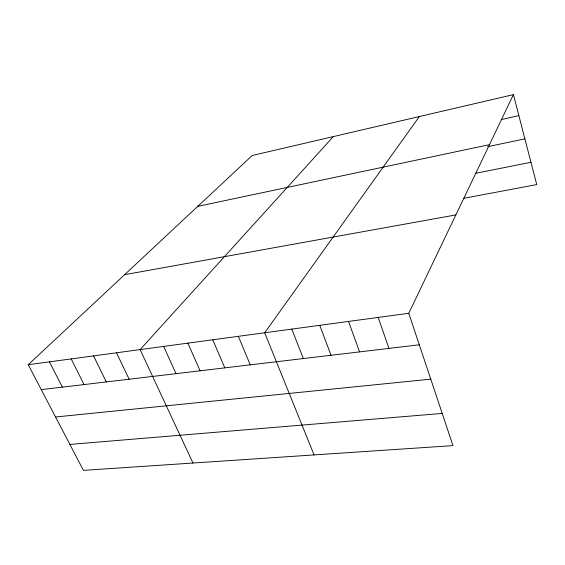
<?xml version="1.0" encoding="UTF-8"?>
<svg xmlns="http://www.w3.org/2000/svg" width="565" height="565" viewBox="0 0 565 565"><rect width="100%" height="100%" fill="white"/><g stroke="black" fill="none" stroke-linecap="round" stroke-linejoin="round"><path stroke-width="0.85" d="M408.777 313.293L513.416 94.63L252.202 155.502L28.25 364.715L83.429 470.37L452.975 445.623L408.777 313.293L28.25 364.715M419.336 116.552L264.695 332.764L314.069 454.924M333.357 136.589L140.113 349.601L192.976 463.039M501.155 119.582L518.868 115.648M197.757 206.359L489.474 144.661M487.567 146.716L524.885 138.849M475.44 173.335L530.966 162.289M463.611 198.329L536.75 184.586L513.416 94.63M124.618 274.689L455.849 214.926M41.266 389.645L419.301 344.798M55.554 416.991L430.777 379.157M69.883 444.429L442.218 413.425M49.438 361.847L62.376 387.138M71.197 358.909L84.044 384.567M93.55 355.894L106.291 381.933M116.51 352.786L129.138 379.221M163.659 346.416L176.033 373.656M187.863 343.146L200.095 370.802M212.751 339.784L224.821 367.864M238.352 336.323L250.253 364.849M291.808 329.098L303.327 358.556M319.741 325.32L331.034 355.265M348.52 321.436L359.573 351.882M378.183 317.424L388.981 348.393"/></g></svg>
